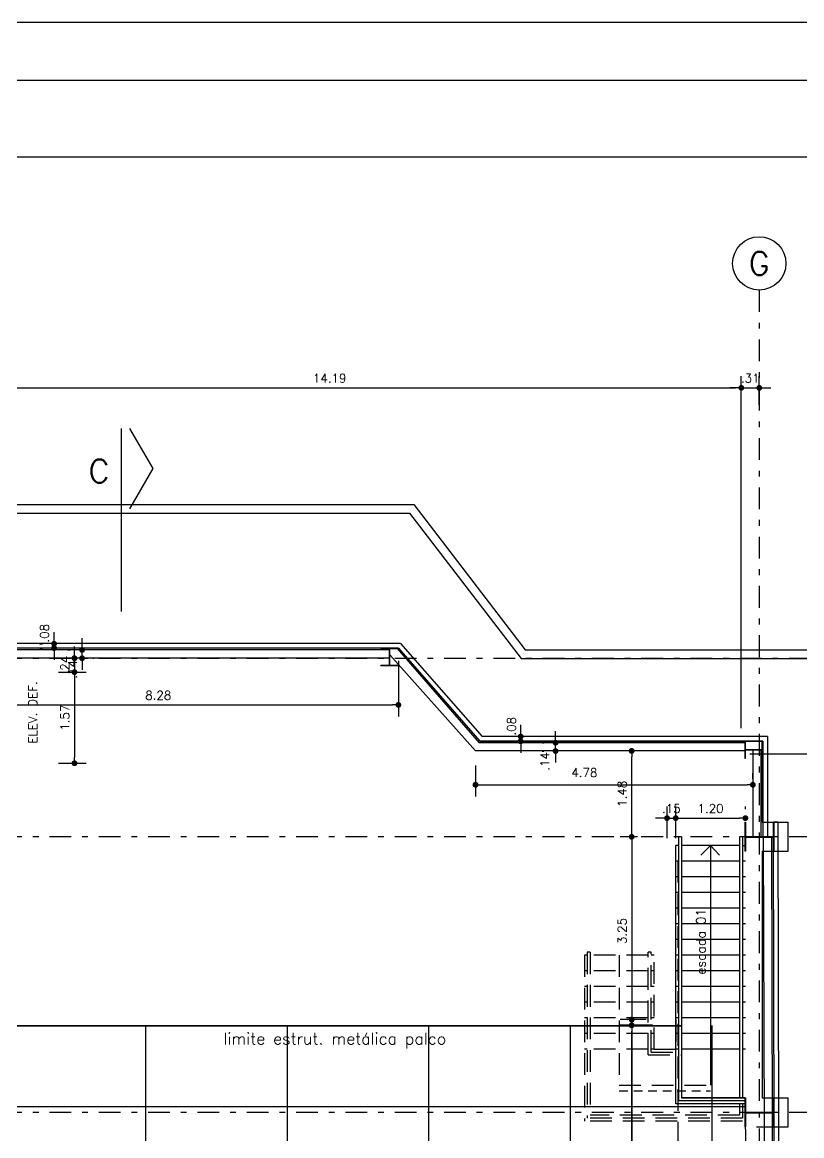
# Model space of a CAD drawing. Extents: x -14 to 107, y -33 to 53.
# Drawn here: x 53.34 to 66.78, y 33.62 to 52.81 of the extents above; entities that cross this region are included whole.
import ezdxf

# ---------------------------------------------------------------- set-up
doc = ezdxf.new("R2010")
doc.units = 0
doc.header["$LTSCALE"] = 1.5
doc.header["$MEASUREMENT"] = 0
for name, pattern in [('DASHDOT', [1, 0.5, -0.25, 0, -0.25]), ('HIDDEN', [0.375, 0.25, -0.125]), ('HIDDEN2', [0.1875, 0.125, -0.0625])]:
    doc.linetypes.add(name, pattern=pattern)
doc.layers.get('0').update_dxf_attribs({"linetype": 'CONTINUOUS'})
for name, color, linetype in [('A-PAREDE', 3, 'CONTINUOUS'), ('COTAS', 7, 'CONTINUOUS'), ('EIXOS', 32, 'DASHDOT'), ('ESTR-METÁLICA', 4, 'CONTINUOUS'), ('N-LNHVISTA', 7, 'CONTINUOUS'), ('N-NOTACOES', 6, 'CONTINUOUS'), ('N-PROJEÇÃO', 1, 'HIDDEN'), ('N-TEXTO', 7, 'CONTINUOUS'), ('PILAREXIST', 7, 'CONTINUOUS'), ('PILARNOVO', 4, 'CONTINUOUS'), ('PISOPALCO', 1, 'CONTINUOUS'), ('PLACA-PRE-MOLDADA', 6, 'CONTINUOUS'), ('PLATEIA1', 7, 'CONTINUOUS'), ('SOLID', 251, 'CONTINUOUS'), ('T-FOLHA', 7, 'CONTINUOUS'), ('TEXTO', 2, 'CONTINUOUS')]:
    doc.layers.add(name, color=color, linetype=linetype)
doc.styles.add('COTA', font='romans.shx')
doc.styles.add('REGUA-080', font='simplex', dxfattribs={"height": 0.15})
doc.styles.add('ROMANS', font='romans')
doc.styles.add('TERREOB$0$REGUA-080', font='simplex.shx', dxfattribs={"height": 0.4})
doc.dimstyles.new('DG060-1', dxfattribs={"dimscale": 0.1, "dimtxt": 1.5, "dimasz": 1, "dimexe": 2, "dimexo": 2.5, "dimgap": 0.9, "dimtad": 1, "dimzin": 4, "dimdsep": 46, "dimtxsty": 'COTA', "dimblk": 'DOT', "dimblk1": 'DOT', "dimblk2": 'DOT', "dimsah": 1, "dimcen": 0.09, "dimclrd": 1, "dimclre": 1, "dimclrt": 2, "dimadec": 0, "dimazin": 0, "dimtfac": 1, "dimtdec": 4, "dimtix": 1, "dimtmove": 2, "dimatfit": 3, "dimldrblk": 'DOT', "dimfxl": 1, "dimtvp": 2, "dimtolj": 1, "dimtzin": 0, "dimarcsym": 0})

# ---------------------------------------------------------------- blocks, each defined once
blk = doc.blocks.new('N-1109')
at = {"layer": 'N-NOTACOES'}
blk.add_line((0, 0.0315), (0, 0), dxfattribs=at)
blk.add_lwpolyline([(0.00146, 0.03155), (0.00546, 0.02463), (0.00146, 0.0177)], dxfattribs=at)
at = {"layer": 'N-NOTACOES', "style": 'ROMANS'}
blk.add_attdef('A', (-0.00562, 0.02217), '', height=0.004, dxfattribs=at)
blk = doc.blocks.new('N-1116')
at = {"layer": 'N-NOTACOES'}
blk.add_line((0.0315, 0), (0, 0), dxfattribs=at)
blk.add_lwpolyline([(0.03155, 0.00146), (0.02463, 0.00546), (0.0177, 0.00146)], dxfattribs=at)
at = {"layer": 'N-NOTACOES', "style": 'ROMANS'}
blk.add_attdef('A', (0.02326, -0.00545), '', height=0.004, dxfattribs=at)
blk = doc.blocks.new('F')
at = {"xscale": 100, "yscale": 100, "zscale": 100}
blk.add_blockref('N-1116', (65.884, 40.2), dxfattribs=at).add_auto_attribs({'A': 'F'})
blk = doc.blocks.new('DOT')
at = {"color": 0, "linetype": 'ByBlock'}
blk.add_line((-0.5, 0), (-1, 0), dxfattribs=at)
at = {"color": 0, "linetype": 'ByBlock', "const_width": 0.5}
blk.add_lwpolyline([(-0.25, 0, 1), (0.25, 0, 1)], format="xyb", close=True, dxfattribs=at)
blk = doc.blocks.new('*D34')
at = {"color": 1, "linetype": 'ByBlock'}
for p, q in [((51.544, 39.753), (51.544, 46.713)), ((65.735, 40.65), (65.735, 46.713)), ((51.644, 46.513), (65.635, 46.513))]:
    blk.add_line(p, q, dxfattribs=at)
at = {"color": 1, "linetype": 'ByBlock', "xscale": 0.1, "yscale": 0.1, "zscale": 0.1, "rotation": 180}
blk.add_blockref('DOT', (51.544, 46.513), dxfattribs=at)
at = {"color": 1, "linetype": 'ByBlock', "xscale": 0.1, "yscale": 0.1, "zscale": 0.1}
blk.add_blockref('DOT', (65.735, 46.513), dxfattribs=at)
at = {"color": 2, "linetype": 'ByBlock', "insert": (58.639, 46.678), "char_height": 0.15, "attachment_point": 5, "style": 'COTA'}
blk.add_mtext('\\A1;14.19', dxfattribs=at)
blk = doc.blocks.new('*D65')
at = {"color": 1, "linetype": 'ByBlock'}
for p, q in [((59.823, 41.807), (59.823, 40.848)), ((51.545, 40.912), (51.545, 41.248)), ((51.645, 41.048), (59.723, 41.048))]:
    blk.add_line(p, q, dxfattribs=at)
at = {"color": 1, "linetype": 'ByBlock', "xscale": 0.1, "yscale": 0.1, "zscale": 0.1, "rotation": 180}
blk.add_blockref('DOT', (51.545, 41.048), dxfattribs=at)
at = {"color": 1, "linetype": 'ByBlock', "xscale": 0.1, "yscale": 0.1, "zscale": 0.1}
blk.add_blockref('DOT', (59.823, 41.048), dxfattribs=at)
at = {"color": 2, "linetype": 'ByBlock', "insert": (55.684, 41.213), "char_height": 0.15, "attachment_point": 5, "style": 'COTA'}
blk.add_mtext('\\A1;8.28', dxfattribs=at)
blk = doc.blocks.new('*D66')
at = {"color": 1, "linetype": 'ByBlock'}
for p, q in [((63.945, 38.775), (63.645, 38.775)), ((63.845, 38.675), (63.845, 35.627)), ((63.945, 35.527), (63.645, 35.527))]:
    blk.add_line(p, q, dxfattribs=at)
at = {"color": 1, "linetype": 'ByBlock', "xscale": 0.1, "yscale": 0.1, "zscale": 0.1}
for p, rotation in [((63.845, 38.775), 90), ((63.845, 35.527), 270)]:
    blk.add_blockref('DOT', p, dxfattribs=dict(at, rotation=rotation))
at = {"color": 2, "linetype": 'ByBlock', "insert": (63.68, 37.151), "char_height": 0.15, "attachment_point": 5, "rotation": 90, "style": 'COTA'}
blk.add_mtext('\\A1;3.25', dxfattribs=at)
blk = doc.blocks.new('*D67')
at = {"color": 1, "linetype": 'ByBlock'}
for p, q in [((64.455, 38.75), (64.455, 39.297)), ((64.605, 38.75), (64.605, 39.297)), ((64.355, 39.097), (64.255, 39.097)), ((64.455, 39.097), (64.605, 39.097)), ((64.705, 39.097), (64.805, 39.097))]:
    blk.add_line(p, q, dxfattribs=at)
at = {"color": 1, "linetype": 'ByBlock', "xscale": 0.1, "yscale": 0.1, "zscale": 0.1}
blk.add_blockref('DOT', (64.455, 39.097), dxfattribs=at)
at = {"color": 1, "linetype": 'ByBlock', "xscale": 0.1, "yscale": 0.1, "zscale": 0.1, "rotation": 180}
blk.add_blockref('DOT', (64.605, 39.097), dxfattribs=at)
at = {"color": 2, "linetype": 'ByBlock', "insert": (64.53, 39.262), "char_height": 0.15, "attachment_point": 5, "style": 'COTA'}
blk.add_mtext('\\A1;.15', dxfattribs=at)
blk = doc.blocks.new('*D68')
at = {"color": 1, "linetype": 'ByBlock'}
for p, q in [((64.605, 38.75), (64.605, 39.297)), ((65.805, 39.25), (65.805, 39.297)), ((64.705, 39.097), (65.705, 39.097))]:
    blk.add_line(p, q, dxfattribs=at)
at = {"color": 1, "linetype": 'ByBlock', "xscale": 0.1, "yscale": 0.1, "zscale": 0.1, "rotation": 180}
blk.add_blockref('DOT', (64.605, 39.097), dxfattribs=at)
at = {"color": 1, "linetype": 'ByBlock', "xscale": 0.1, "yscale": 0.1, "zscale": 0.1}
blk.add_blockref('DOT', (65.805, 39.097), dxfattribs=at)
at = {"color": 2, "linetype": 'ByBlock', "insert": (65.205, 39.262), "char_height": 0.15, "attachment_point": 5, "style": 'COTA'}
blk.add_mtext('\\A1;1.20', dxfattribs=at)
blk = doc.blocks.new('*D154')
at = {"color": 1, "linetype": 'ByBlock'}
for p, q in [((65.735, 46.218), (65.735, 46.713)), ((66.044, 46.218), (66.044, 46.713)), ((65.635, 46.513), (65.535, 46.513)), ((65.735, 46.513), (66.044, 46.513)), ((66.144, 46.513), (66.244, 46.513))]:
    blk.add_line(p, q, dxfattribs=at)
at = {"color": 1, "linetype": 'ByBlock', "xscale": 0.1, "yscale": 0.1, "zscale": 0.1}
blk.add_blockref('DOT', (65.735, 46.513), dxfattribs=at)
at = {"color": 1, "linetype": 'ByBlock', "xscale": 0.1, "yscale": 0.1, "zscale": 0.1, "rotation": 180}
blk.add_blockref('DOT', (66.044, 46.513), dxfattribs=at)
at = {"color": 2, "linetype": 'ByBlock', "insert": (65.889, 46.678), "char_height": 0.15, "attachment_point": 5, "style": 'COTA'}
blk.add_mtext('\\A1;.31', dxfattribs=at)
blk = doc.blocks.new('PILAR_CAIXA')
at = {"layer": 'PILARNOVO', "linetype": 'ByBlock'}
for p, q in [((59.523, 42.025), (59.823, 42.025)), ((59.523, 42.019), (59.523, 42.025)), ((59.823, 42.025), (59.823, 42.019)), ((59.523, 42.019), (59.67, 42.019)), ((59.676, 41.875), (59.67, 41.875)), ((59.676, 42.019), (59.823, 42.019)), ((59.523, 41.731), (59.67, 41.731)), ((59.523, 41.725), (59.523, 41.731)), ((59.523, 41.725), (59.823, 41.725)), ((59.676, 41.731), (59.823, 41.731)), ((59.823, 41.731), (59.823, 41.725)), ((65.794, 40.425), (65.794, 40.125)), ((65.794, 40.425), (65.8, 40.425)), ((65.8, 40.425), (65.8, 40.278)), ((66.088, 40.425), (66.088, 40.278)), ((66.088, 40.425), (66.094, 40.425)), ((66.094, 40.425), (66.094, 40.125)), ((65.8, 40.125), (65.794, 40.125)), ((65.8, 40.272), (65.8, 40.125)), ((65.944, 40.272), (65.944, 40.278)), ((66.088, 40.272), (66.088, 40.125)), ((66.094, 40.125), (66.088, 40.125)), ((65.795, 39.025), (65.795, 38.525)), ((65.795, 39.025), (65.805, 39.025)), ((65.805, 39.025), (65.805, 38.78)), ((66.285, 39.025), (66.285, 38.78)), ((66.285, 39.025), (66.295, 39.025)), ((66.295, 39.025), (66.295, 38.525)), ((65.805, 38.77), (65.805, 38.525)), ((66.045, 38.77), (66.045, 38.78)), ((66.285, 38.77), (66.285, 38.525)), ((65.805, 38.525), (65.795, 38.525)), ((66.295, 38.525), (66.285, 38.525)), ((65.795, 34.275), (65.795, 33.775)), ((65.795, 34.275), (65.805, 34.275)), ((65.805, 34.275), (65.805, 34.03)), ((66.285, 34.275), (66.285, 34.03)), ((66.285, 34.275), (66.295, 34.275)), ((66.295, 34.275), (66.295, 33.775)), ((65.805, 34.02), (65.805, 33.775)), ((66.045, 34.02), (66.045, 34.03)), ((66.285, 34.02), (66.285, 33.775)), ((65.805, 33.775), (65.795, 33.775)), ((66.295, 33.775), (66.285, 33.775))]:
    blk.add_line(p, q, dxfattribs=at)
for points in [[(59.67, 41.731), (59.67, 42.019)], [(59.676, 41.731), (59.676, 42.019)], [(65.8, 40.278), (66.088, 40.278)], [(65.8, 40.272), (66.088, 40.272)], [(65.805, 38.78), (66.285, 38.78)], [(65.805, 38.77), (66.285, 38.77)], [(65.805, 34.03), (66.285, 34.03)], [(65.805, 34.02), (66.285, 34.02)]]:
    blk.add_lwpolyline(points, dxfattribs=at)
blk = doc.blocks.new('*D260')
at = {"color": 1, "linetype": 'ByBlock'}
for p, q in [((64.205, 35.527), (63.645, 35.527)), ((63.845, 9.195), (63.845, 35.427)), ((64.205, 9.095), (63.645, 9.095))]:
    blk.add_line(p, q, dxfattribs=at)
at = {"color": 1, "linetype": 'ByBlock', "xscale": 0.1, "yscale": 0.1, "zscale": 0.1}
for p, rotation in [((63.845, 35.527), 90), ((63.845, 9.095), 270)]:
    blk.add_blockref('DOT', p, dxfattribs=dict(at, rotation=rotation))
at = {"color": 2, "linetype": 'ByBlock', "insert": (63.68, 22.311), "char_height": 0.15, "attachment_point": 5, "rotation": 90, "style": 'COTA'}
blk.add_mtext('\\A1;26.43', dxfattribs=at)
blk = doc.blocks.new('*D263')
at = {"color": 1, "linetype": 'ByBlock'}
for p, q in [((63.695, 40.255), (63.645, 40.255)), ((63.845, 38.875), (63.845, 40.155)), ((63.695, 38.775), (63.645, 38.775))]:
    blk.add_line(p, q, dxfattribs=at)
at = {"color": 1, "linetype": 'ByBlock', "xscale": 0.1, "yscale": 0.1, "zscale": 0.1}
for p, rotation in [((63.845, 40.255), 90), ((63.845, 38.775), 270)]:
    blk.add_blockref('DOT', p, dxfattribs=dict(at, rotation=rotation))
at = {"color": 2, "linetype": 'ByBlock', "insert": (63.68, 39.515), "char_height": 0.15, "attachment_point": 5, "rotation": 90, "style": 'COTA'}
blk.add_mtext('\\A1;1.48', dxfattribs=at)
blk = doc.blocks.new('*D371')
at = {"color": 1, "linetype": 'ByBlock'}
for p, q in [((64.605, 38.75), (64.605, 39.297)), ((65.805, 39.25), (65.805, 39.297)), ((64.705, 39.097), (65.705, 39.097))]:
    blk.add_line(p, q, dxfattribs=at)
at = {"color": 1, "linetype": 'ByBlock', "xscale": 0.1, "yscale": 0.1, "zscale": 0.1, "rotation": 180}
blk.add_blockref('DOT', (64.605, 39.097), dxfattribs=at)
at = {"color": 1, "linetype": 'ByBlock', "xscale": 0.1, "yscale": 0.1, "zscale": 0.1}
blk.add_blockref('DOT', (65.805, 39.097), dxfattribs=at)
at = {"color": 2, "linetype": 'ByBlock', "insert": (65.205, 39.262), "char_height": 0.15, "attachment_point": 5, "style": 'COTA'}
blk.add_mtext('\\A1;1.20', dxfattribs=at)
blk = doc.blocks.new('*D372')
at = {"color": 1, "linetype": 'ByBlock'}
for p, q in [((64.095, 35.625), (63.645, 35.625)), ((63.845, 35.525), (63.845, 9.325)), ((64.13, 9.225), (63.645, 9.225))]:
    blk.add_line(p, q, dxfattribs=at)
at = {"color": 1, "linetype": 'ByBlock', "xscale": 0.1, "yscale": 0.1, "zscale": 0.1}
for p, rotation in [((63.845, 35.625), 90), ((63.845, 9.225), 270)]:
    blk.add_blockref('DOT', p, dxfattribs=dict(at, rotation=rotation))
at = {"color": 2, "linetype": 'ByBlock', "insert": (63.68, 22.425), "char_height": 0.15, "attachment_point": 5, "rotation": 90, "style": 'COTA'}
blk.add_mtext('\\A1;26.40', dxfattribs=at)
blk = doc.blocks.new('*D378')
at = {"color": 1, "linetype": 'ByBlock'}
for p, q in [((54.24, 41.953), (54.24, 42.053)), ((54.24, 41.853), (54.24, 41.613)), ((53.965, 41.613), (54.44, 41.613)), ((54.24, 41.513), (54.24, 41.413))]:
    blk.add_line(p, q, dxfattribs=at)
at = {"color": 1, "linetype": 'ByBlock', "xscale": 0.1, "yscale": 0.1, "zscale": 0.1}
for p, rotation in [((54.24, 41.853), 270), ((54.24, 41.613), 90)]:
    blk.add_blockref('DOT', p, dxfattribs=dict(at, rotation=rotation))
at = {"color": 2, "linetype": 'ByBlock', "insert": (54.075, 41.733), "char_height": 0.15, "attachment_point": 5, "rotation": 90, "style": 'COTA'}
blk.add_mtext('\\A1;.24', dxfattribs=at)
blk = doc.blocks.new('*D379')
at = {"color": 1, "linetype": 'ByBlock'}
for p, q in [((54.24, 41.513), (54.24, 40.143)), ((53.965, 40.043), (54.44, 40.043))]:
    blk.add_line(p, q, dxfattribs=at)
at = {"color": 1, "linetype": 'ByBlock', "xscale": 0.1, "yscale": 0.1, "zscale": 0.1}
for p, rotation in [((54.24, 41.613), 90), ((54.24, 40.043), 270)]:
    blk.add_blockref('DOT', p, dxfattribs=dict(at, rotation=rotation))
at = {"color": 2, "linetype": 'ByBlock', "insert": (54.075, 40.828), "char_height": 0.15, "attachment_point": 5, "rotation": 90, "style": 'COTA'}
blk.add_mtext('\\A1;1.57', dxfattribs=at)

msp = doc.modelspace()

# ---------------------------------------------------------------- linework, layer by layer
at = {"color": 1, "linetype": 'ByBlock'}
for p, q in [((53.8886, 42.2022), (53.8886, 42.3022)), ((53.6386, 42.1022), (53.6886, 42.1022)), ((53.6449, 42.0272), (53.6886, 42.0272)), ((53.8886, 42.0272), (53.8886, 42.1022)), ((54.3709, 42.0959), (54.3709, 42.1959)), ((53.8886, 41.9272), (53.8886, 41.8272)), ((54.1209, 41.9959), (54.1709, 41.9959)), ((54.3709, 41.8521), (54.3709, 41.9959)), ((54.5583, 41.8521), (54.5709, 41.8521)), ((54.3709, 41.7521), (54.3709, 41.6521)), ((61.9315, 40.603), (61.9315, 40.703)), ((61.9315, 40.503), (61.9315, 40.4217)), ((62.1752, 40.503), (62.1315, 40.503)), ((62.5328, 40.4967), (62.5328, 40.5967)), ((61.6815, 40.4217), (61.7315, 40.4217)), ((61.9315, 40.3217), (61.9315, 40.2217)), ((62.3079, 40.3967), (62.3328, 40.3967)), ((62.5328, 40.2529), (62.5328, 40.3967)), ((62.3016, 40.2529), (62.3328, 40.2529)), ((62.5328, 40.1529), (62.5328, 40.0529)), ((61.1529, 40.0051), (61.1529, 39.4718)), ((65.934, 39.7761), (65.934, 39.8718)), ((61.2529, 39.6718), (65.834, 39.6718))]:
    msp.add_line(p, q, dxfattribs=at)
at = {"layer": 'A-PAREDE'}
for p, q in [((0, 44.5), (60.0886, 44.5)), ((0, 44.35), (60.0148, 44.35)), ((60.0148, 44.35), (61.9378, 41.85)), ((60.0886, 44.5), (62.0117, 42)), ((59.8233, 42.0251), (61.2298, 40.4251)), ((59.6703, 41.9951), (51.8447, 41.9951)), ((59.6703, 41.8551), (51.8447, 41.8551)), ((59.6763, 41.9129), (61.1529, 40.2551)), ((59.8007, 42.0191), (61.2163, 40.3951)), ((61.9378, 41.85), (66.0447, 41.85)), ((62.0117, 42), (66.0447, 42)), ((66.0447, 42), (73.7362, 42)), ((66.0447, 41.85), (73.5605, 41.85)), ((65.8, 40.3951), (61.2163, 40.3951)), ((61.2298, 40.4251), (65.794, 40.4251)), ((61.2298, 40.4251), (65.794, 40.4251)), ((65.8, 40.2551), (61.1529, 40.2551)), ((65.934, 40.2721), (65.934, 38.7801)), ((66.074, 40.2721), (66.074, 38.7801)), ((66.114, 38.7701), (66.1277, 33.7746)), ((66.254, 38.7701), (66.2677, 33.775)), ((64.6047, 34.1751), (64.6046, 38.6251)), ((64.6547, 38.6251), (64.6046, 38.6251)), ((65.7047, 38.6251), (64.7047, 38.6251)), ((65.7547, 38.6251), (65.7947, 38.6251)), ((65.7947, 34.1751), (64.6047, 34.1751)), ((66.1277, 33.775), (66.1327, 27.775)), ((66.2677, 33.7751), (66.2727, 27.7751))]:
    msp.add_line(p, q, dxfattribs=at)
at = {"layer": 'EIXOS', "ltscale": 0.5}
for p, q in [((66.044, 48.1976), (66.044, -4.8398)), ((78.8353, 41.8501), (-5.9475, 41.8501)), ((78.8353, 38.7751), (-5.9475, 38.7751)), ((78.8353, 34.0251), (-5.9475, 34.0251))]:
    msp.add_line(p, q, dxfattribs=at)
at = {"layer": 'EIXOS', "linetype": 'Continuous'}
msp.add_circle((66.044, 48.6568), 0.4592, dxfattribs=at)
at = {"layer": 'N-LNHVISTA', "linetype": 'ByBlock'}
for p, q in [((65.794, 40.4251), (66.088, 40.4251)), ((66.094, 40.1251), (66.094, 39.0251)), ((66.094, 38.5251), (66.094, 34.2751))]:
    msp.add_line(p, q, dxfattribs=at)
at = {"layer": 'N-LNHVISTA', "color": 7}
for p, q in [((66.094, 39.0251), (66.544, 39.0251)), ((66.544, 38.5251), (66.544, 39.0251)), ((66.094, 38.5251), (66.544, 38.5251)), ((66.094, 34.2751), (66.544, 34.2751)), ((66.544, 33.7751), (66.544, 34.2751)), ((65.9947, 33.7751), (66.544, 33.7751))]:
    msp.add_line(p, q, dxfattribs=at)
at = {"layer": 'N-LNHVISTA'}
for p, q in [((64.6547, 38.7751), (64.6547, 35.5251)), ((64.7047, 38.7751), (64.6547, 38.7751)), ((64.7047, 38.7751), (64.7047, 35.5251)), ((65.7047, 38.7751), (65.7047, 35.5251)), ((65.7547, 38.7751), (65.7047, 38.7751)), ((65.7547, 38.7751), (65.7547, 35.5251)), ((64.6547, 38.3551), (64.6046, 38.3551)), ((65.7047, 38.3551), (64.7047, 38.3551)), ((65.8047, 38.3551), (65.7547, 38.3551)), ((64.6547, 38.0851), (64.6046, 38.0851)), ((65.7047, 38.0851), (64.7047, 38.0851)), ((65.8047, 38.0851), (65.7547, 38.0851)), ((64.6547, 37.8151), (64.6046, 37.8151)), ((65.7047, 37.8151), (64.7047, 37.8151)), ((65.8047, 37.8151), (65.7547, 37.8151)), ((64.6547, 37.5452), (64.6047, 37.5452)), ((65.7047, 37.5451), (64.7047, 37.5451)), ((65.8047, 37.5451), (65.7547, 37.5451)), ((64.6547, 37.2751), (64.6046, 37.2751)), ((65.7047, 37.2751), (64.7047, 37.2751)), ((65.8047, 37.2751), (65.7547, 37.2751)), ((64.6547, 37.0051), (64.6046, 37.0051)), ((65.7047, 37.0051), (64.7047, 37.0051)), ((65.8047, 37.0051), (65.7547, 37.0051)), ((64.6547, 36.7351), (64.6046, 36.7351)), ((65.7047, 36.7351), (64.7047, 36.7351)), ((65.8047, 36.7351), (65.7547, 36.7351)), ((64.6547, 36.4651), (64.6046, 36.4651)), ((65.7047, 36.4651), (64.7047, 36.4651)), ((65.8047, 36.4651), (65.7547, 36.4651)), ((64.6547, 36.1951), (64.6047, 36.1951)), ((65.7047, 36.1951), (64.7047, 36.1951)), ((65.8047, 36.1951), (65.7547, 36.1951)), ((64.6547, 35.9251), (64.6047, 35.9251)), ((65.7047, 35.9251), (64.7047, 35.9251)), ((65.8047, 35.9251), (65.7547, 35.9251)), ((64.6547, 35.6551), (64.6047, 35.6551)), ((64.6547, 35.5251), (64.6547, 34.2251)), ((65.7047, 35.6551), (64.7047, 35.6551)), ((64.7047, 35.5251), (64.7047, 34.2751)), ((65.7047, 35.5251), (65.7047, 34.2751)), ((65.8047, 35.6551), (65.7547, 35.6551)), ((65.7547, 35.5251), (65.7547, 34.2751)), ((65.7047, 35.3851), (64.7047, 35.3851)), ((65.8047, 35.3851), (65.7547, 35.3851)), ((65.7047, 35.1151), (64.7047, 35.1151)), ((65.8047, 35.1151), (65.7547, 35.1151)), ((65.7947, 34.2251), (64.6547, 34.2251)), ((65.7947, 34.2751), (64.7047, 34.2751))]:
    msp.add_line(p, q, dxfattribs=at)
at = {"layer": 'N-LNHVISTA', "color": 1}
for p, q in [((65.2048, 38.6251), (65.0369, 38.4587)), ((65.2048, 38.6251), (65.2047, 35.7751)), ((65.2048, 38.6251), (65.3573, 38.4587)), ((65.2047, 35.7751), (65.2047, 34.4951))]:
    msp.add_line(p, q, dxfattribs=at)
at = {"layer": 'N-PROJEÇÃO'}
for p, q in [((64.6485, 18.3), (64.6485, 38.45)), ((63.0799, 36.7351), (63.0299, 36.7351)), ((63.0299, 36.7351), (63.0299, 33.8751)), ((63.0799, 36.7851), (63.0799, 33.9251)), ((63.1299, 36.7851), (63.0799, 36.7851)), ((63.1299, 36.7851), (63.1299, 33.9751)), ((64.1299, 36.7351), (63.1299, 36.7351)), ((63.6299, 36.7351), (63.6299, 34.4951)), ((64.1299, 35.0151), (64.1299, 36.7851)), ((64.1799, 36.7851), (64.1299, 36.7851)), ((64.1799, 35.0651), (64.1799, 36.7851)), ((64.2299, 36.7351), (64.1799, 36.7351)), ((64.2299, 35.1151), (64.2299, 36.7351)), ((63.0799, 36.4651), (63.0299, 36.4651)), ((64.1299, 36.4651), (63.1299, 36.4651)), ((64.2299, 36.4651), (64.1799, 36.4651)), ((63.0799, 36.1951), (63.0299, 36.1951)), ((64.1299, 36.1951), (63.1299, 36.1951)), ((64.2299, 36.1951), (64.1799, 36.1951)), ((63.0799, 35.9251), (63.0299, 35.9251)), ((64.1299, 35.9251), (63.1299, 35.9251)), ((64.2299, 35.9251), (64.1799, 35.9251)), ((63.0799, 35.6551), (63.0299, 35.6551)), ((64.1299, 35.6551), (63.1299, 35.6551)), ((64.2299, 35.6551), (64.1799, 35.6551)), ((64.6047, 35.6251), (64.6047, 35.1151)), ((63.0799, 35.3851), (63.0299, 35.3851)), ((64.1299, 35.3851), (63.1299, 35.3851)), ((64.2299, 35.3851), (64.1799, 35.3851)), ((64.6547, 35.3851), (64.6047, 35.3851)), ((63.0799, 35.1151), (63.0299, 35.1151)), ((64.1299, 35.1151), (63.1299, 35.1151)), ((64.1299, 35.0151), (64.7047, 35.0151)), ((64.2299, 35.1151), (64.1799, 35.1151)), ((64.1799, 35.0651), (64.6547, 35.0651)), ((64.2299, 35.1151), (64.6047, 35.1151)), ((64.6547, 35.1151), (64.6047, 35.1151)), ((63.6299, 34.4951), (65.2047, 34.4951)), ((65.7047, 34.1751), (65.7047, 33.9751)), ((65.7547, 34.1751), (65.7547, 33.9251)), ((65.7047, 33.9751), (63.1299, 33.9751)), ((65.7547, 33.8751), (63.0299, 33.8751)), ((65.7547, 33.9251), (63.0799, 33.9251))]:
    msp.add_line(p, q, dxfattribs=at)
at = {"layer": 'N-PROJEÇÃO', "linetype": 'HIDDEN2', "ltscale": 0.8}
msp.add_line((63.6299, 34.3967), (65.2047, 34.3967), dxfattribs=at)
at = {"layer": 'PILARNOVO', "linetype": 'ByBlock'}
for p, q in [((65.8047, 38.7701), (65.8047, 38.5251)), ((65.8047, 38.5251), (65.7947, 38.5251)), ((65.7947, 34.2751), (65.7947, 33.7751)), ((65.7947, 34.2751), (65.8047, 34.2751)), ((65.8047, 34.2751), (65.8047, 34.0301)), ((65.8047, 34.0201), (65.8047, 33.7751)), ((65.8047, 33.7751), (65.7947, 33.7751))]:
    msp.add_line(p, q, dxfattribs=at)
at = {"layer": 'PISOPALCO'}
for p, q in [((51.3047, 35.5251), (64.7047, 35.5251)), ((51.3047, 35.5151), (64.7047, 35.5151)), ((55.4647, 35.5251), (55.4647, 20.5251)), ((57.9047, 35.5251), (57.9047, 20.5251)), ((60.3447, 35.5251), (60.3447, 20.5251)), ((62.7847, 35.5251), (62.7847, 20.5251)), ((64.7047, 35.5251), (64.7047, 34.2751)), ((65.2247, 35.5251), (65.2247, 20.5251)), ((64.7047, 34.2751), (65.8047, 34.2751)), ((65.8036, 34.2751), (65.809, 27.7747)), ((50.5847, 34.1251), (65.8047, 34.1251))]:
    msp.add_line(p, q, dxfattribs=at)
at = {"layer": 'PLACA-PRE-MOLDADA'}
for p, q in [((59.8594, 42.1051), (51.5447, 42.1051)), ((59.8233, 42.0251), (51.5447, 42.0251)), ((59.8233, 42.0251), (61.2298, 40.4251)), ((59.8594, 42.1051), (61.266, 40.5051)), ((66.184, 40.5051), (61.266, 40.5051)), ((66.184, 40.5051), (66.184, 38.7801)), ((66.104, 40.4251), (61.2298, 40.4251)), ((66.104, 40.4251), (66.104, 38.7801)), ((66.3633, 39.0251), (66.2947, 39.0251)), ((66.3633, 39.0251), (66.3777, 33.7753)), ((66.284, 38.7751), (66.2977, 33.7751)), ((66.2977, 33.7751), (66.3027, 27.7751)), ((66.3777, 33.7752), (66.3827, 27.7752))]:
    msp.add_line(p, q, dxfattribs=at)
at = {"layer": 'T-FOLHA', "color": 1}
msp.add_lwpolyline([(-13.699, -33.2871), (-13.699, 52.8129), (107.201, 52.8129), (107.201, -33.2871)], close=True, dxfattribs=at)
at = {"layer": 'T-FOLHA', "color": 2}
msp.add_lwpolyline([(-12.699, -32.2871), (-12.699, 51.8129), (106.201, 51.8129), (106.201, -32.2871)], close=True, dxfattribs=at)
at = {"layer": 'T-FOLHA', "color": 3}
msp.add_lwpolyline([(-10.199, 50.4912), (105.201, 50.4912), (105.201, -30.6831), (-10.199, -30.6831), (-10.199, 50.4912)], dxfattribs=at)

# ---------------------------------------------------------------- block references
at = {"color": 1, "linetype": 'ByBlock', "xscale": 0.1, "yscale": 0.1, "zscale": 0.1}
for p, rotation in [((53.8886, 42.1022), 270), ((53.8886, 42.0272), 90), ((54.3709, 41.9959), 270), ((54.3709, 41.8521), 90), ((61.9315, 40.503), 270), ((62.5328, 40.3967), 270), ((61.9315, 40.4217), 90), ((62.5328, 40.2529), 90), ((61.1529, 39.6718), 180)]:
    msp.add_blockref('DOT', p, dxfattribs=dict(at, rotation=rotation))
msp.add_blockref('DOT', (65.934, 39.6718), dxfattribs=at)
at = {"layer": 'A-PAREDE'}
msp.add_blockref('F', (0, 0), dxfattribs=at)
at = {"layer": 'ESTR-METÁLICA'}
msp.add_blockref('PILAR_CAIXA', (0, 0), dxfattribs=at)
at = {"layer": 'PILAREXIST', "xscale": 100, "yscale": 100, "zscale": 100}
msp.add_blockref('N-1109', (55.0447, 42.6596), dxfattribs=at).add_auto_attribs({'A': 'C'})

# ---------------------------------------------------------------- texts
at = {"color": 2, "linetype": 'ByBlock', "char_height": 0.15, "attachment_point": 5, "rotation": 90, "style": 'COTA'}
for s, insert in [('\\A1;.08', (53.7236, 42.2836)), ('\\A1;.14', (54.2059, 41.6613)), ('\\A1;.08', (61.7727, 40.6812)), ('\\A1;.14', (62.349, 40.0746))]:
    msp.add_mtext(s, dxfattribs=dict(at, insert=insert))
at = {"color": 2, "linetype": 'ByBlock', "insert": (63.0297, 39.8814), "char_height": 0.15, "attachment_point": 5, "style": 'COTA'}
msp.add_mtext('\\A1;4.78', dxfattribs=at)
at = {"layer": 'EIXOS', "color": 2, "style": 'ROMANS'}
msp.add_text('G', height=0.4, dxfattribs=at).set_placement((65.8622, 48.4566))
at = {"layer": 'N-TEXTO', "color": 3, "style": 'REGUA-080'}
msp.add_text('escada 01', height=0.16, rotation=90, dxfattribs=at).set_placement((65.1187, 36.3981))
at = {"layer": 'N-TEXTO', "style": 'TERREOB$0$REGUA-080'}
msp.add_text('limite estrut. metálica palco', height=0.2, dxfattribs=at).set_placement((56.8079, 35.1956))
at = {"layer": 'TEXTO', "style": 'ROMANS'}
msp.add_text('ELEV. DEF.', height=0.15, rotation=90, dxfattribs=at).set_placement((53.5951, 40.3804))

# ---------------------------------------------------------------- dimensions: what is measured, and where the dimension line sits
at = {"layer": 'COTAS'}
for base, p1, p2, picture, middle in [((65.7347, 46.5133), (51.544, 39.5034), (65.7347, 40.4), '*D34', (58.6393, 46.6783)), ((66.044, 46.5133), (65.7347, 45.9677), (66.044, 45.9677), '*D154', (65.8893, 46.6783)), ((59.8233, 41.0483), (51.5447, 40.6617), (59.8233, 42.0565), '*D65', (55.684, 41.2133)), ((65.8047, 39.0966), (64.6046, 38.5), (65.8047, 39), '*D68', (65.2047, 39.2616)), ((65.8047, 39.0966), (64.6046, 38.5), (65.8047, 39), '*D371', (65.2047, 39.2616))]:
    dim = msp.add_linear_dim(base=base, p1=p1, p2=p2, dimstyle='DG060-1', dxfattribs=at)
    dim.commit()
    dim.dimension.update_dxf_attribs({"geometry": picture, "text_midpoint": middle})
dim = msp.add_linear_dim(base=(64.6046, 39.0966), p1=(64.4547, 38.5), p2=(64.6046, 38.5), text='.15', dimstyle='DG060-1', dxfattribs=at)
dim.commit()
dim.dimension.update_dxf_attribs({"geometry": '*D67', "text_midpoint": (64.5297, 39.2616)})
for base, p1, p2, picture, middle in [((63.8454, 35.5267), (64.1947, 38.7751), (64.1947, 35.5267), '*D66', (63.6804, 37.1509)), ((63.8454, 9.2251), (64.3447, 35.6251), (64.3795, 9.2251), '*D372', (63.6804, 22.4251))]:
    dim = msp.add_linear_dim(base=base, p1=p1, p2=p2, angle=90, dimstyle='DG060-1', dxfattribs=at)
    dim.commit()
    dim.dimension.update_dxf_attribs({"geometry": picture, "text_midpoint": middle})
at = {"layer": 'PLATEIA1'}
for base, p1, p2, picture, middle in [((54.2396, 41.6126), (53.7145, 41.8526), (53.7145, 41.6126), '*D378', (54.0746, 41.7326)), ((54.2396, 40.0426), (53.7145, 41.6126), (53.7145, 40.0426), '*D379', (54.0746, 40.8276))]:
    dim = msp.add_linear_dim(base=base, p1=p1, p2=p2, angle=90, dimstyle='DG060-1', override={"dimse1": 1}, dxfattribs=at)
    dim.commit()
    dim.dimension.update_dxf_attribs({"geometry": picture, "text_midpoint": middle})
at = {"layer": 'SOLID'}
for base, p1, p2, picture, middle in [((63.8454, 40.2551), (63.9447, 38.7751), (63.9447, 40.2551), '*D263', (63.6804, 39.5151)), ((63.8454, 35.5267), (64.4547, 9.0951), (64.4547, 35.5267), '*D260', (63.6804, 22.3109))]:
    dim = msp.add_linear_dim(base=base, p1=p1, p2=p2, angle=90, dimstyle='DG060-1', dxfattribs=at)
    dim.commit()
    dim.dimension.update_dxf_attribs({"geometry": picture, "text_midpoint": middle})

doc.saveas('drawing.dxf')
